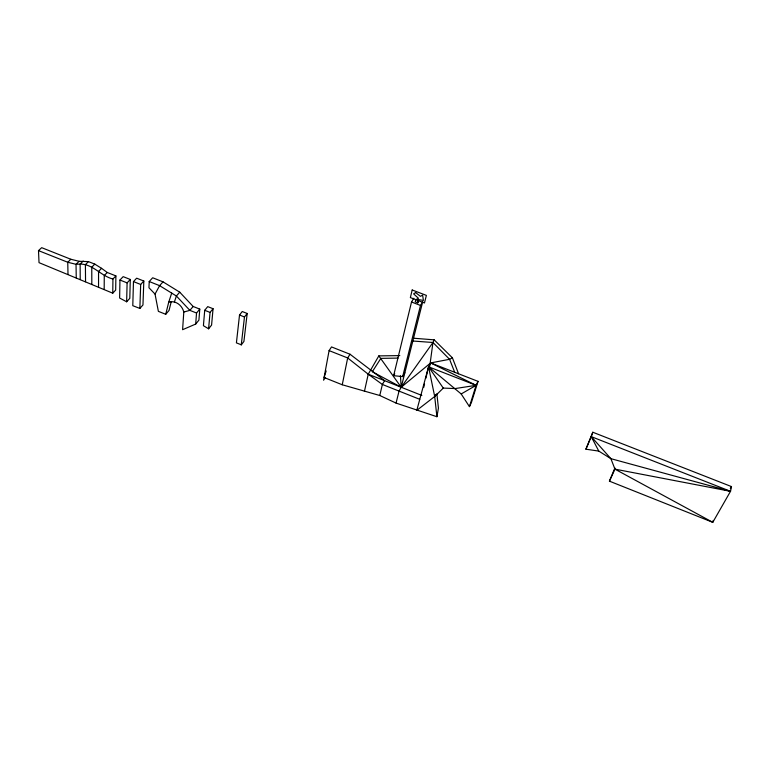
<?xml version="1.0" encoding="UTF-8"?>
<svg xmlns="http://www.w3.org/2000/svg" width="770" height="770" viewBox="0 0 770 770"><rect width="100%" height="100%" fill="white"/><g stroke="black" fill="none" stroke-linecap="round" stroke-linejoin="round"><path stroke-width="1.16" d="M98.541 287.094L98.56 271.396L101.573 268.335L107.251 272.474L115.895 275.91L115.683 290.069L112.757 293.178L39.02 262.657L38.5 250.616L41.676 247.671L70.84 259.259L79.108 261.3L88.454 261.608L94.797 264.12L101.573 268.335M104.181 289.424L104.268 275.544L107.251 272.474M112.757 293.178L112.94 278.99L115.895 275.91M119.947 280.03L119.629 298.038L126.655 301.782L129.803 298.356L130.284 279.471L123.162 276.642L119.947 280.03L127.098 282.869L130.284 279.471M126.655 301.782L127.098 282.869M133.47 281.599L132.787 305.69L139.861 308.433L142.96 304.978L143.826 281.031L136.646 278.182L133.47 281.599L140.669 284.457L143.826 281.031M139.861 308.433L140.669 284.457M165.723 314.295L168.726 302.167C175.743 300.136 182.153 305.401 183.799 312.033L182.596 329.704L195.686 324.064L198.91 320.147L199.786 309.117L193.145 306.479L179.737 292.177L163.019 281.849L152.672 277.768L149.216 281.531L148.966 287.749L155.04 294.082L158.37 311.35L165.723 314.295L169.044 310.445L171.248 301.638M195.686 324.064L196.542 313.024L199.786 309.117M204.714 310.291L203.415 325.7L208.603 328.8L211.577 325.104L213.059 308.722L207.746 306.624L204.714 310.291L210.046 312.408L213.059 308.722M208.603 328.8L210.046 312.408M247.189 313.477L244.475 316.98L241.251 344.96L243.917 341.428L247.189 313.477L242.242 311.523L239.518 315.017L236.409 342.862L241.27 344.796M429.747 366.279L432.952 342.496L434.164 339.839L413.538 338.222M326.172 370.909L324.093 377.502L342.246 384.769L379.774 395.501L396.05 403.085L436.917 416.724L438.428 408.139L436.86 393.691M421.864 395.443L384.596 380.659L350.032 354.239L331.524 346.933L329.098 350.61L323.583 380.207L325.373 377.435M342.246 384.769L347.674 357.954L350.032 354.239M592.804 432.24L591.254 436.638L610.899 458.679L614.951 469.142L730.518 491.318L731.5 486.592L592.804 432.24L585.912 449.189L598.791 451.105L610.899 458.679L730.518 491.318L712.779 522.329L609.436 481.163L614.884 467.939M713.193 520.443L712.779 522.329L614.951 469.142L609.436 481.163M364.412 391.43L368.233 374.21L378.821 355.894L399.803 355.605M423.731 387.416L424.539 383.98M425.868 378.243L428.543 366.78L430.651 362.92L449.574 359.301L452.404 357.819L458.564 373.777M379.774 395.501L382.372 384.461L384.596 380.659L368.233 374.21L347.674 357.954L329.098 350.61M404.847 372.776L402.672 376.607L393.634 375.683L411.526 302.004L413.788 298.269M415.781 299.665L415.242 301.869L417.841 302.86L418.389 300.656M396.05 403.085L399.053 391.093L401.208 387.252L432.952 342.496L449.574 359.301L454.695 372.276M402.672 376.607L420.497 305.44L422.73 301.676L401.208 387.252L372.305 371.737L380.861 358.368L398.052 358.098M436.917 416.724L434.694 396.492L428.543 366.78L461.192 393.961L469.431 406.647L476.101 385.327L428.543 366.78L416.801 410.362L434.694 396.492L443.279 388.09L455.195 388.561L476.101 385.327L478.035 381.362L430.651 362.92L401.208 387.252L378.821 355.894M478.035 381.362L471.356 402.662L469.431 406.647M168.726 302.167L171.7 293.11M174.405 301.936L176.397 296.017L179.737 292.177M585.912 449.189L591.254 436.638L730.518 491.318M434.694 396.492L435.714 394.538M155.04 294.082L159.611 285.651L163.019 281.849M730.316 488.661L731.5 486.592M393.634 375.683L394.74 373.777M193.145 306.479L189.882 310.368L183.799 312.033M94.797 264.12L91.765 267.161L91.823 284.322M88.454 261.608L85.403 264.63L85.547 281.733M83.198 261.049L80.138 264.072L76.038 264.312L67.75 262.262L38.5 250.616M79.108 261.3L76.038 264.312L76.249 277.903M70.84 259.259L67.75 262.262L68.01 274.505M461.192 393.961L476.101 385.327L430.651 362.92M412.836 341.014L432.952 342.496M411.526 302.004L420.497 305.44M239.518 315.017L244.475 316.98M149.216 281.531L159.611 285.651L176.397 296.017L189.882 310.368L196.542 313.024M419.775 399.332L382.372 384.461L368.233 374.21M112.94 278.99C101.024 276.112 93.016 263.975 80.138 264.072L80.224 279.539M434.164 339.839L452.404 357.819M428.543 366.78L443.279 388.09M591.254 436.638L598.791 451.105M400.419 375.76L401.208 387.252M417.783 300.81L417.841 302.86M412.191 289.992L410.362 297.595L424.463 302.976L426.378 295.382L412.191 289.992M415.608 292.552L413.625 293.88L418.457 298.279L416.58 299.261L423.404 300.435L422.624 295.18L420.41 296.334L415.608 292.552"/></g></svg>
